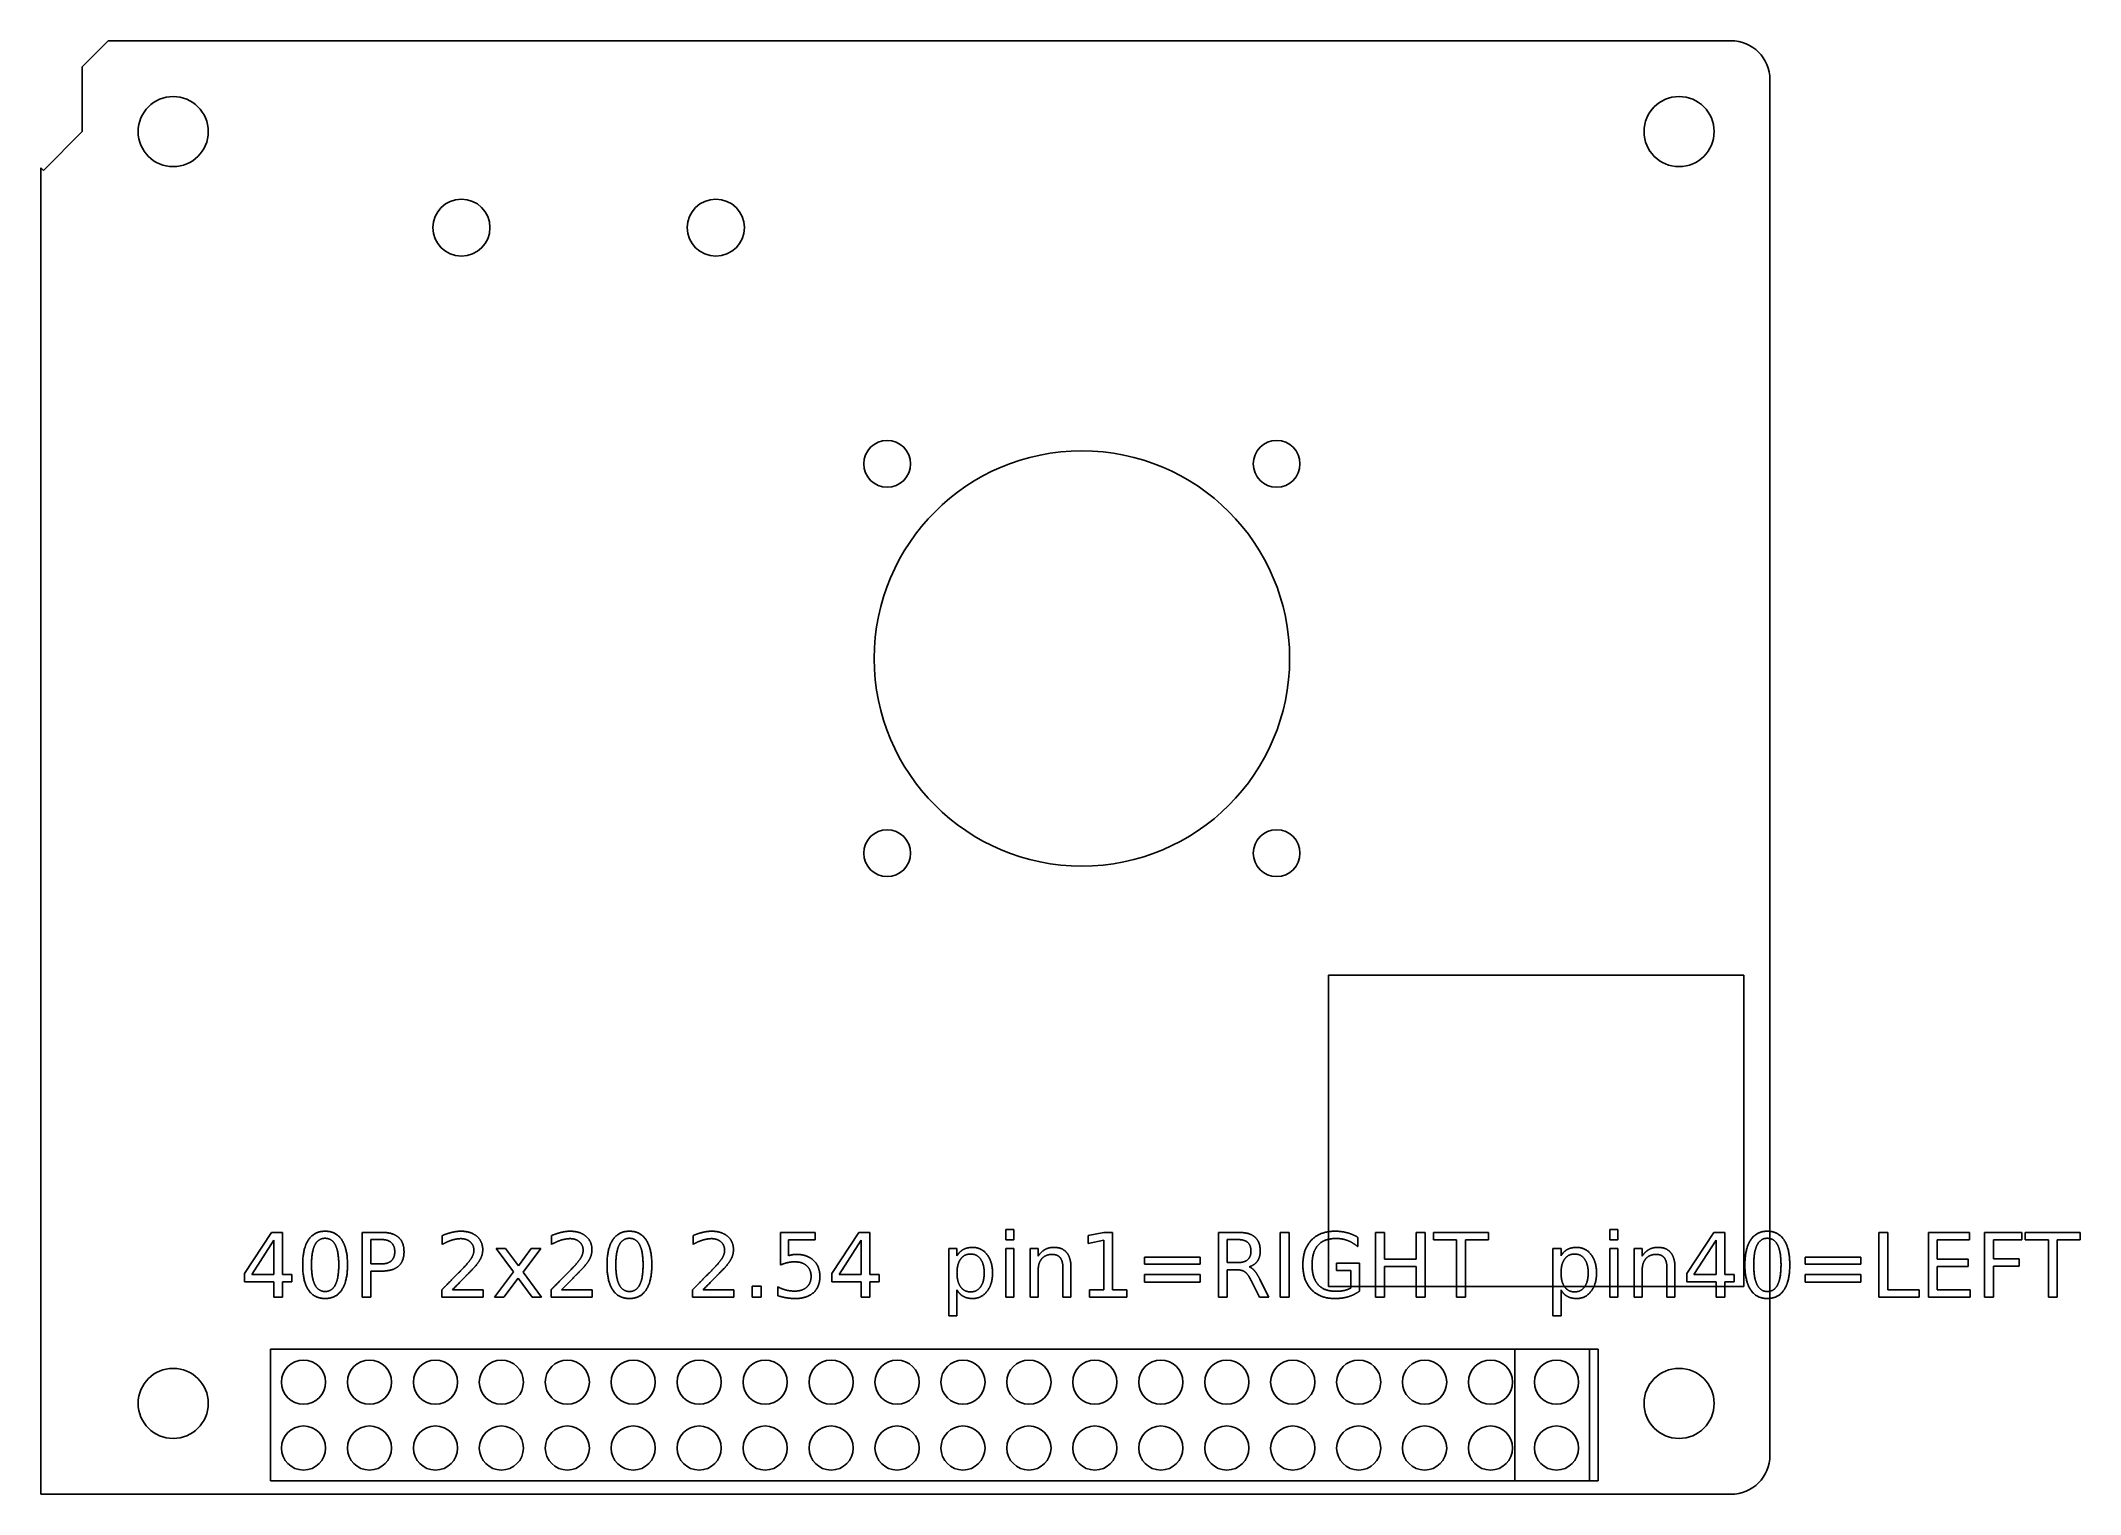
# Model space of a CAD drawing. Header units: millimetres. Extents: x 18.4 to 97, y 0 to 56.
import ezdxf

# ---------------------------------------------------------------- set-up
doc = ezdxf.new("R2010")
doc.units = ezdxf.units.MM
for name, color, linetype in [('ANNO_40P_BODY', 7, 'CONTINUOUS'), ('ANNO_40P_PAD_00_0', 7, 'CONTINUOUS'), ('ANNO_40P_PAD_00_1', 7, 'CONTINUOUS'), ('ANNO_40P_PAD_01_0', 7, 'CONTINUOUS'), ('ANNO_40P_PAD_01_1', 7, 'CONTINUOUS'), ('ANNO_40P_PAD_02_0', 7, 'CONTINUOUS'), ('ANNO_40P_PAD_02_1', 7, 'CONTINUOUS'), ('ANNO_40P_PAD_03_0', 7, 'CONTINUOUS'), ('ANNO_40P_PAD_03_1', 7, 'CONTINUOUS'), ('ANNO_40P_PAD_04_0', 7, 'CONTINUOUS'), ('ANNO_40P_PAD_04_1', 7, 'CONTINUOUS'), ('ANNO_40P_PAD_05_0', 7, 'CONTINUOUS'), ('ANNO_40P_PAD_05_1', 7, 'CONTINUOUS'), ('ANNO_40P_PAD_06_0', 7, 'CONTINUOUS'), ('ANNO_40P_PAD_06_1', 7, 'CONTINUOUS'), ('ANNO_40P_PAD_07_0', 7, 'CONTINUOUS'), ('ANNO_40P_PAD_07_1', 7, 'CONTINUOUS'), ('ANNO_40P_PAD_08_0', 7, 'CONTINUOUS'), ('ANNO_40P_PAD_08_1', 7, 'CONTINUOUS'), ('ANNO_40P_PAD_09_0', 7, 'CONTINUOUS'), ('ANNO_40P_PAD_09_1', 7, 'CONTINUOUS'), ('ANNO_40P_PAD_10_0', 7, 'CONTINUOUS'), ('ANNO_40P_PAD_10_1', 7, 'CONTINUOUS'), ('ANNO_40P_PAD_11_0', 7, 'CONTINUOUS'), ('ANNO_40P_PAD_11_1', 7, 'CONTINUOUS'), ('ANNO_40P_PAD_12_0', 7, 'CONTINUOUS'), ('ANNO_40P_PAD_12_1', 7, 'CONTINUOUS'), ('ANNO_40P_PAD_13_0', 7, 'CONTINUOUS'), ('ANNO_40P_PAD_13_1', 7, 'CONTINUOUS'), ('ANNO_40P_PAD_14_0', 7, 'CONTINUOUS'), ('ANNO_40P_PAD_14_1', 7, 'CONTINUOUS'), ('ANNO_40P_PAD_15_0', 7, 'CONTINUOUS'), ('ANNO_40P_PAD_15_1', 7, 'CONTINUOUS'), ('ANNO_40P_PAD_16_0', 7, 'CONTINUOUS'), ('ANNO_40P_PAD_16_1', 7, 'CONTINUOUS'), ('ANNO_40P_PAD_17_0', 7, 'CONTINUOUS'), ('ANNO_40P_PAD_17_1', 7, 'CONTINUOUS'), ('ANNO_40P_PAD_18_0', 7, 'CONTINUOUS'), ('ANNO_40P_PAD_18_1', 7, 'CONTINUOUS'), ('ANNO_40P_PAD_19_0', 7, 'CONTINUOUS'), ('ANNO_40P_PAD_19_1', 7, 'CONTINUOUS'), ('ANNO_40P_PIN1_BOX', 7, 'CONTINUOUS'), ('PLATE_OUTLINE', 7, 'CONTINUOUS'), ('ShapeString', 7, 'CONTINUOUS')]:
    doc.layers.add(name, color=color, linetype=linetype)

msp = doc.modelspace()

# ---------------------------------------------------------------- linework, layer by layer
at = {"layer": 'ANNO_40P_BODY'}
for p, q in [((78.05, 5.59), (27.25, 5.59)), ((27.25, 5.59), (27.25, 0.51)), ((78.05, 0.51), (78.05, 5.59)), ((27.25, 0.51), (78.05, 0.51))]:
    msp.add_line(p, q, dxfattribs=at)
at = {"layer": 'ANNO_40P_PAD_00_0'}
msp.add_circle((28.52, 1.78), 0.85, dxfattribs=at)
at = {"layer": 'ANNO_40P_PAD_00_1'}
msp.add_circle((28.52, 4.32), 0.85, dxfattribs=at)
at = {"layer": 'ANNO_40P_PAD_01_0'}
msp.add_circle((31.06, 1.78), 0.85, dxfattribs=at)
at = {"layer": 'ANNO_40P_PAD_01_1'}
msp.add_circle((31.06, 4.32), 0.85, dxfattribs=at)
at = {"layer": 'ANNO_40P_PAD_02_0'}
msp.add_circle((33.6, 1.78), 0.85, dxfattribs=at)
at = {"layer": 'ANNO_40P_PAD_02_1'}
msp.add_circle((33.6, 4.32), 0.85, dxfattribs=at)
at = {"layer": 'ANNO_40P_PAD_03_0'}
msp.add_circle((36.14, 1.78), 0.85, dxfattribs=at)
at = {"layer": 'ANNO_40P_PAD_03_1'}
msp.add_circle((36.14, 4.32), 0.85, dxfattribs=at)
at = {"layer": 'ANNO_40P_PAD_04_0'}
msp.add_circle((38.68, 1.78), 0.85, dxfattribs=at)
at = {"layer": 'ANNO_40P_PAD_04_1'}
msp.add_circle((38.68, 4.32), 0.85, dxfattribs=at)
at = {"layer": 'ANNO_40P_PAD_05_0'}
msp.add_circle((41.22, 1.78), 0.85, dxfattribs=at)
at = {"layer": 'ANNO_40P_PAD_05_1'}
msp.add_circle((41.22, 4.32), 0.85, dxfattribs=at)
at = {"layer": 'ANNO_40P_PAD_06_0'}
msp.add_circle((43.76, 1.78), 0.85, dxfattribs=at)
at = {"layer": 'ANNO_40P_PAD_06_1'}
msp.add_circle((43.76, 4.32), 0.85, dxfattribs=at)
at = {"layer": 'ANNO_40P_PAD_07_0'}
msp.add_circle((46.3, 1.78), 0.85, dxfattribs=at)
at = {"layer": 'ANNO_40P_PAD_07_1'}
msp.add_circle((46.3, 4.32), 0.85, dxfattribs=at)
at = {"layer": 'ANNO_40P_PAD_08_0'}
msp.add_circle((48.84, 1.78), 0.85, dxfattribs=at)
at = {"layer": 'ANNO_40P_PAD_08_1'}
msp.add_circle((48.84, 4.32), 0.85, dxfattribs=at)
at = {"layer": 'ANNO_40P_PAD_09_0'}
msp.add_circle((51.38, 1.78), 0.85, dxfattribs=at)
at = {"layer": 'ANNO_40P_PAD_09_1'}
msp.add_circle((51.38, 4.32), 0.85, dxfattribs=at)
at = {"layer": 'ANNO_40P_PAD_10_0'}
msp.add_circle((53.92, 1.78), 0.85, dxfattribs=at)
at = {"layer": 'ANNO_40P_PAD_10_1'}
msp.add_circle((53.92, 4.32), 0.85, dxfattribs=at)
at = {"layer": 'ANNO_40P_PAD_11_0'}
msp.add_circle((56.46, 1.78), 0.85, dxfattribs=at)
at = {"layer": 'ANNO_40P_PAD_11_1'}
msp.add_circle((56.46, 4.32), 0.85, dxfattribs=at)
at = {"layer": 'ANNO_40P_PAD_12_0'}
msp.add_circle((59, 1.78), 0.85, dxfattribs=at)
at = {"layer": 'ANNO_40P_PAD_12_1'}
msp.add_circle((59, 4.32), 0.85, dxfattribs=at)
at = {"layer": 'ANNO_40P_PAD_13_0'}
msp.add_circle((61.54, 1.78), 0.85, dxfattribs=at)
at = {"layer": 'ANNO_40P_PAD_13_1'}
msp.add_circle((61.54, 4.32), 0.85, dxfattribs=at)
at = {"layer": 'ANNO_40P_PAD_14_0'}
msp.add_circle((64.08, 1.78), 0.85, dxfattribs=at)
at = {"layer": 'ANNO_40P_PAD_14_1'}
msp.add_circle((64.08, 4.32), 0.85, dxfattribs=at)
at = {"layer": 'ANNO_40P_PAD_15_0'}
msp.add_circle((66.62, 1.78), 0.85, dxfattribs=at)
at = {"layer": 'ANNO_40P_PAD_15_1'}
msp.add_circle((66.62, 4.32), 0.85, dxfattribs=at)
at = {"layer": 'ANNO_40P_PAD_16_0'}
msp.add_circle((69.16, 1.78), 0.85, dxfattribs=at)
at = {"layer": 'ANNO_40P_PAD_16_1'}
msp.add_circle((69.16, 4.32), 0.85, dxfattribs=at)
at = {"layer": 'ANNO_40P_PAD_17_0'}
msp.add_circle((71.7, 1.78), 0.85, dxfattribs=at)
at = {"layer": 'ANNO_40P_PAD_17_1'}
msp.add_circle((71.7, 4.32), 0.85, dxfattribs=at)
at = {"layer": 'ANNO_40P_PAD_18_0'}
msp.add_circle((74.24, 1.78), 0.85, dxfattribs=at)
at = {"layer": 'ANNO_40P_PAD_18_1'}
msp.add_circle((74.24, 4.32), 0.85, dxfattribs=at)
at = {"layer": 'ANNO_40P_PAD_19_0'}
msp.add_circle((76.78, 1.78), 0.85, dxfattribs=at)
at = {"layer": 'ANNO_40P_PAD_19_1'}
msp.add_circle((76.78, 4.32), 0.85, dxfattribs=at)
at = {"layer": 'ANNO_40P_PIN1_BOX'}
for p, q in [((78.38, 5.59), (75.18, 5.59)), ((75.18, 5.59), (75.18, 0.51)), ((78.38, 0.51), (78.38, 5.59)), ((75.18, 0.51), (78.38, 0.51))]:
    msp.add_line(p, q, dxfattribs=at)
at = {"layer": 'PLATE_OUTLINE'}
for p, q in [((21, 56, 1.6), (20, 55, 1.6)), ((21, 56, 1.6), (83.5, 56, 1.6)), ((20, 55, 1.6), (20, 52.5, 1.6)), ((85, 1.5, 1.6), (85, 54.5, 1.6)), ((20, 52.5, 1.6), (18.5, 51, 1.6)), ((18.4, 0, 1.6), (18.4, 51.1, 1.6)), ((18.5, 51, 1.6), (18.4, 51.1, 1.6)), ((68, 8, 1.6), (68, 20, 1.6)), ((84, 20, 1.6), (68, 20, 1.6)), ((84, 8, 1.6), (84, 20, 1.6)), ((84, 8, 1.6), (68, 8, 1.6)), ((18.4, 0, 1.6), (83.5, 0, 1.6))]:
    msp.add_line(p, q, dxfattribs=at)
for centre, radius in [((23.5, 52.5, 1.6), 1.35), ((81.5, 52.5, 1.6), 1.35), ((34.6, 48.8, 1.6), 1.1), ((44.4, 48.8, 1.6), 1.1), ((51, 39.7, 1.6), 0.9), ((58.5, 32.2, 1.6), 8), ((66, 39.7, 1.6), 0.9), ((51, 24.7, 1.6), 0.9), ((66, 24.7, 1.6), 0.9), ((23.5, 3.5, 1.6), 1.35), ((81.5, 3.5, 1.6), 1.35)]:
    msp.add_circle(centre, radius, dxfattribs=at)
for centre, start, end in [((83.5, 54.5, 1.6), 0, 90), ((83.5, 1.5, 1.6), -90, 0)]:
    msp.add_arc(centre, 1.5, start, end, dxfattribs=at)
at = {"layer": 'ShapeString'}
for p, q in [((26.25, 8.509), (27.29, 10.09)), ((27.378, 9.795), (26.525, 8.461)), ((27.29, 10.09), (27.715, 10.09)), ((27.378, 8.461), (27.378, 9.795)), ((27.715, 10.09), (27.715, 8.461)), ((30.776, 10.09), (31.54, 10.09)), ((30.776, 7.59), (30.776, 10.09)), ((31.114, 9.811), (31.114, 8.876)), ((31.54, 9.811), (31.114, 9.811)), ((33.865, 9.626), (33.865, 9.969)), ((35.936, 9.469), (36.299, 9.469)), ((36.602, 8.573), (35.936, 9.469)), ((36.299, 9.469), (36.797, 8.799)), ((36.797, 8.799), (37.294, 9.469)), ((37.657, 9.469), (36.979, 8.554)), ((37.294, 9.469), (37.657, 9.469)), ((38.072, 9.626), (38.072, 9.969)), ((43.522, 9.626), (43.522, 9.969)), ((46.895, 10.09), (48.223, 10.09)), ((46.895, 8.833), (46.895, 10.09)), ((47.205, 9.804), (47.205, 9.19)), ((48.223, 9.804), (47.205, 9.804)), ((48.223, 10.09), (48.223, 9.804)), ((48.871, 8.509), (49.911, 10.09)), ((50, 9.795), (49.146, 8.461)), ((49.911, 10.09), (50.336, 10.09)), ((50, 8.461), (50, 9.795)), ((50.336, 10.09), (50.336, 8.461)), ((53.38, 9.469), (53.689, 9.469)), ((53.38, 6.876), (53.38, 9.469)), ((53.689, 9.469), (53.689, 9.183)), ((55.57, 10.197), (55.878, 10.197)), ((55.57, 9.804), (55.57, 10.197)), ((55.878, 9.804), (55.57, 9.804)), ((55.57, 9.469), (55.878, 9.469)), ((55.57, 7.59), (55.57, 9.469)), ((55.878, 10.197), (55.878, 9.804)), ((55.878, 9.469), (55.878, 7.59)), ((56.508, 9.469), (56.818, 9.469)), ((56.508, 7.59), (56.508, 9.469)), ((56.818, 9.469), (56.818, 9.176)), ((58.745, 9.969), (59.343, 10.09)), ((58.745, 9.661), (58.745, 9.969)), ((59.346, 9.783), (58.745, 9.661)), ((59.343, 10.09), (59.681, 10.09)), ((59.346, 7.876), (59.346, 9.783)), ((59.681, 10.09), (59.681, 7.876)), ((63.755, 10.09), (64.518, 10.09)), ((63.755, 7.59), (63.755, 10.09)), ((64.093, 9.811), (64.093, 8.926)), ((64.518, 9.811), (64.093, 9.811)), ((66.141, 10.09), (66.479, 10.09)), ((66.141, 7.59), (66.141, 10.09)), ((66.479, 10.09), (66.479, 7.59)), ((69.129, 9.897), (69.129, 9.54)), ((69.812, 10.09), (70.15, 10.09)), ((69.812, 7.59), (69.812, 10.09)), ((70.15, 10.09), (70.15, 9.061)), ((71.379, 10.09), (71.717, 10.09)), ((71.379, 9.061), (71.379, 10.09)), ((71.717, 10.09), (71.717, 7.59)), ((72.044, 10.09), (74.158, 10.09)), ((72.044, 9.804), (72.044, 10.09)), ((72.931, 9.804), (72.044, 9.804)), ((72.931, 7.59), (72.931, 9.804)), ((73.271, 9.804), (73.271, 7.59)), ((74.158, 9.804), (73.271, 9.804)), ((74.158, 10.09), (74.158, 9.804)), ((76.644, 9.469), (76.954, 9.469)), ((76.644, 6.876), (76.644, 9.469)), ((76.954, 9.469), (76.954, 9.183)), ((78.834, 10.197), (79.142, 10.197)), ((78.834, 9.804), (78.834, 10.197)), ((79.142, 9.804), (78.834, 9.804)), ((78.834, 9.469), (79.142, 9.469)), ((78.834, 7.59), (78.834, 9.469)), ((79.142, 10.197), (79.142, 9.804)), ((79.142, 9.469), (79.142, 7.59)), ((79.773, 9.469), (80.082, 9.469)), ((79.773, 7.59), (79.773, 9.469)), ((80.082, 9.469), (80.082, 9.176)), ((81.8, 8.509), (82.84, 10.09)), ((82.928, 9.795), (82.075, 8.461)), ((82.84, 10.09), (83.265, 10.09)), ((82.928, 8.461), (82.928, 9.795)), ((83.265, 10.09), (83.265, 8.461)), ((89.198, 10.09), (89.536, 10.09)), ((89.198, 7.59), (89.198, 10.09)), ((89.536, 10.09), (89.536, 7.876)), ((91.105, 10.09), (92.685, 10.09)), ((91.105, 7.59), (91.105, 10.09)), ((91.443, 9.804), (91.443, 9.061)), ((92.685, 9.804), (91.443, 9.804)), ((92.685, 10.09), (92.685, 9.804)), ((93.269, 10.09), (94.705, 10.09)), ((93.269, 7.59), (93.269, 10.09)), ((93.607, 9.804), (93.607, 9.069)), ((94.705, 9.804), (93.607, 9.804)), ((94.705, 10.09), (94.705, 9.804)), ((94.837, 10.09), (96.951, 10.09)), ((94.837, 9.804), (94.837, 10.09)), ((95.724, 9.804), (94.837, 9.804)), ((95.724, 7.59), (95.724, 9.804)), ((96.064, 9.804), (96.064, 7.59)), ((96.951, 9.804), (96.064, 9.804)), ((96.951, 10.09), (96.951, 9.804)), ((31.114, 8.876), (31.54, 8.876)), ((56.818, 8.651), (56.818, 7.59)), ((57.771, 7.59), (57.771, 8.713)), ((58.079, 8.723), (58.079, 7.59)), ((60.91, 9.14), (63.056, 9.14)), ((60.91, 8.861), (60.91, 9.14)), ((63.056, 8.861), (60.91, 8.861)), ((63.056, 9.14), (63.056, 8.861)), ((64.093, 8.926), (64.518, 8.926)), ((64.093, 8.647), (64.093, 7.59)), ((64.461, 8.647), (64.093, 8.647)), ((68.307, 8.897), (69.194, 8.897)), ((68.307, 8.619), (68.307, 8.897)), ((69.194, 8.897), (69.194, 7.822)), ((70.15, 9.061), (71.379, 9.061)), ((70.15, 8.776), (70.15, 7.59)), ((71.379, 8.776), (70.15, 8.776)), ((71.379, 7.59), (71.379, 8.776)), ((80.082, 8.651), (80.082, 7.59)), ((81.035, 7.59), (81.035, 8.713)), ((81.343, 8.723), (81.343, 7.59)), ((86.353, 9.14), (88.499, 9.14)), ((86.353, 8.861), (86.353, 9.14)), ((88.499, 8.861), (86.353, 8.861)), ((88.499, 9.14), (88.499, 8.861)), ((91.443, 9.061), (92.633, 9.061)), ((91.443, 8.776), (91.443, 7.876)), ((92.633, 8.776), (91.443, 8.776)), ((92.633, 9.061), (92.633, 8.776)), ((93.607, 9.069), (94.598, 9.069)), ((93.607, 8.783), (93.607, 7.59)), ((94.598, 8.783), (93.607, 8.783)), ((94.598, 9.069), (94.598, 8.783)), ((26.25, 8.183), (26.25, 8.509)), ((27.378, 8.183), (26.25, 8.183)), ((26.525, 8.461), (27.378, 8.461)), ((27.378, 7.59), (27.378, 8.183)), ((27.715, 8.461), (28.071, 8.461)), ((27.715, 8.183), (27.715, 7.59)), ((28.071, 8.183), (27.715, 8.183)), ((28.071, 8.461), (28.071, 8.183)), ((31.114, 8.597), (31.114, 7.59)), ((31.54, 8.597), (31.114, 8.597)), ((33.848, 7.59), (33.848, 7.876)), ((34.255, 7.876), (35.435, 7.876)), ((35.435, 7.876), (35.435, 7.59)), ((35.874, 7.59), (36.602, 8.573)), ((36.783, 8.328), (36.237, 7.59)), ((37.329, 7.59), (36.783, 8.328)), ((36.979, 8.554), (37.692, 7.59)), ((38.055, 7.59), (38.055, 7.876)), ((38.462, 7.876), (39.642, 7.876)), ((39.642, 7.876), (39.642, 7.59)), ((43.505, 7.59), (43.505, 7.876)), ((43.912, 7.876), (45.092, 7.876)), ((45.092, 7.876), (45.092, 7.59)), ((45.799, 8.019), (46.152, 8.019)), ((45.799, 7.59), (45.799, 8.019)), ((46.152, 8.019), (46.152, 7.59)), ((46.79, 7.647), (46.79, 7.99)), ((48.871, 8.183), (48.871, 8.509)), ((50, 8.183), (48.871, 8.183)), ((49.146, 8.461), (50, 8.461)), ((50, 7.59), (50, 8.183)), ((50.336, 8.461), (50.693, 8.461)), ((50.336, 8.183), (50.336, 7.59)), ((50.693, 8.183), (50.336, 8.183)), ((50.693, 8.461), (50.693, 8.183)), ((53.689, 7.869), (53.689, 6.876)), ((58.794, 7.876), (59.346, 7.876)), ((58.794, 7.59), (58.794, 7.876)), ((59.681, 7.876), (60.233, 7.876)), ((60.233, 7.876), (60.233, 7.59)), ((60.91, 8.461), (63.056, 8.461)), ((60.91, 8.176), (60.91, 8.461)), ((63.056, 8.176), (60.91, 8.176)), ((63.056, 8.461), (63.056, 8.176)), ((65.339, 7.59), (65.019, 8.232)), ((65.359, 8.274), (65.702, 7.59)), ((68.859, 8.619), (68.307, 8.619)), ((68.859, 7.946), (68.859, 8.619)), ((76.954, 7.869), (76.954, 6.876)), ((81.8, 8.183), (81.8, 8.509)), ((82.928, 8.183), (81.8, 8.183)), ((82.075, 8.461), (82.928, 8.461)), ((82.928, 7.59), (82.928, 8.183)), ((83.265, 8.461), (83.621, 8.461)), ((83.265, 8.183), (83.265, 7.59)), ((83.621, 8.183), (83.265, 8.183)), ((83.621, 8.461), (83.621, 8.183)), ((86.353, 8.461), (88.499, 8.461)), ((86.353, 8.176), (86.353, 8.461)), ((88.499, 8.176), (86.353, 8.176)), ((88.499, 8.461), (88.499, 8.176)), ((89.536, 7.876), (90.753, 7.876)), ((90.753, 7.876), (90.753, 7.59)), ((91.443, 7.876), (92.715, 7.876)), ((92.715, 7.876), (92.715, 7.59)), ((27.715, 7.59), (27.378, 7.59)), ((31.114, 7.59), (30.776, 7.59)), ((35.435, 7.59), (33.848, 7.59)), ((36.237, 7.59), (35.874, 7.59)), ((37.692, 7.59), (37.329, 7.59)), ((39.642, 7.59), (38.055, 7.59)), ((45.092, 7.59), (43.505, 7.59)), ((46.152, 7.59), (45.799, 7.59)), ((50.336, 7.59), (50, 7.59)), ((55.878, 7.59), (55.57, 7.59)), ((56.818, 7.59), (56.508, 7.59)), ((58.079, 7.59), (57.771, 7.59)), ((60.233, 7.59), (58.794, 7.59)), ((64.093, 7.59), (63.755, 7.59)), ((65.702, 7.59), (65.339, 7.59)), ((66.479, 7.59), (66.141, 7.59)), ((70.15, 7.59), (69.812, 7.59)), ((71.717, 7.59), (71.379, 7.59)), ((73.271, 7.59), (72.931, 7.59)), ((79.142, 7.59), (78.834, 7.59)), ((80.082, 7.59), (79.773, 7.59)), ((81.343, 7.59), (81.035, 7.59)), ((83.265, 7.59), (82.928, 7.59)), ((90.753, 7.59), (89.198, 7.59)), ((92.715, 7.59), (91.105, 7.59)), ((93.607, 7.59), (93.269, 7.59)), ((96.064, 7.59), (95.724, 7.59)), ((53.689, 6.876), (53.38, 6.876)), ((76.954, 6.876), (76.644, 6.876))]:
    msp.add_line(p, q, dxfattribs=at)
for points in [[(28.487, 8.836), (28.487, 9.468), (28.709, 9.801)], [(28.709, 9.801), (28.931, 10.133), (29.351, 10.133)], [(28.958, 9.605), (28.827, 9.349), (28.827, 8.836)], [(29.351, 9.861), (29.09, 9.861), (28.958, 9.605)], [(29.351, 10.133), (29.771, 10.133), (29.993, 9.801)], [(29.745, 9.605), (29.614, 9.861), (29.351, 9.861)], [(29.877, 8.836), (29.877, 9.349), (29.745, 9.605)], [(29.993, 9.801), (30.215, 9.468), (30.215, 8.836)], [(31.54, 10.09), (31.96, 10.09), (32.175, 9.9)], [(31.905, 9.69), (31.776, 9.811), (31.54, 9.811)], [(32.033, 9.344), (32.033, 9.568), (31.905, 9.69)], [(32.175, 9.9), (32.39, 9.711), (32.39, 9.344)], [(33.865, 9.969), (34.069, 10.05), (34.246, 10.091)], [(34.242, 9.792), (34.066, 9.737), (33.865, 9.626)], [(34.578, 9.847), (34.419, 9.847), (34.242, 9.792)], [(34.246, 10.091), (34.424, 10.133), (34.571, 10.133)], [(34.571, 10.133), (34.96, 10.133), (35.191, 9.939)], [(34.942, 9.722), (34.802, 9.847), (34.578, 9.847)], [(35.082, 9.398), (35.082, 9.597), (34.942, 9.722)], [(35.191, 9.939), (35.422, 9.745), (35.422, 9.421)], [(38.072, 9.969), (38.276, 10.05), (38.454, 10.091)], [(38.449, 9.792), (38.273, 9.737), (38.072, 9.626)], [(38.785, 9.847), (38.626, 9.847), (38.449, 9.792)], [(38.454, 10.091), (38.631, 10.133), (38.778, 10.133)], [(38.778, 10.133), (39.167, 10.133), (39.398, 9.939)], [(39.149, 9.722), (39.009, 9.847), (38.785, 9.847)], [(39.289, 9.398), (39.289, 9.597), (39.149, 9.722)], [(39.398, 9.939), (39.629, 9.745), (39.629, 9.421)], [(40.209, 8.836), (40.209, 9.468), (40.43, 9.801)], [(40.43, 9.801), (40.652, 10.133), (41.072, 10.133)], [(40.68, 9.605), (40.548, 9.349), (40.548, 8.836)], [(41.072, 9.861), (40.811, 9.861), (40.68, 9.605)], [(41.072, 10.133), (41.493, 10.133), (41.714, 9.801)], [(41.467, 9.605), (41.335, 9.861), (41.072, 9.861)], [(41.598, 8.836), (41.598, 9.349), (41.467, 9.605)], [(41.714, 9.801), (41.936, 9.468), (41.936, 8.836)], [(43.522, 9.969), (43.726, 10.05), (43.904, 10.091)], [(43.899, 9.792), (43.723, 9.737), (43.522, 9.626)], [(44.235, 9.847), (44.076, 9.847), (43.899, 9.792)], [(43.904, 10.091), (44.081, 10.133), (44.228, 10.133)], [(44.228, 10.133), (44.617, 10.133), (44.848, 9.939)], [(44.599, 9.722), (44.459, 9.847), (44.235, 9.847)], [(44.739, 9.398), (44.739, 9.597), (44.599, 9.722)], [(44.848, 9.939), (45.079, 9.745), (45.079, 9.421)], [(53.689, 9.183), (53.786, 9.35), (53.935, 9.431)], [(53.935, 9.431), (54.083, 9.511), (54.289, 9.511)], [(54.289, 9.511), (54.63, 9.511), (54.844, 9.24)], [(56.818, 9.176), (56.928, 9.344), (57.078, 9.428)], [(57.078, 9.428), (57.228, 9.511), (57.424, 9.511)], [(57.424, 9.511), (57.747, 9.511), (57.913, 9.311)], [(64.518, 10.09), (64.947, 10.09), (65.158, 9.911)], [(64.887, 9.7), (64.763, 9.811), (64.518, 9.811)], [(65.012, 9.37), (65.012, 9.589), (64.887, 9.7)], [(65.158, 9.911), (65.369, 9.732), (65.369, 9.37)], [(67.011, 8.836), (67.011, 9.448), (67.341, 9.791)], [(67.341, 9.791), (67.672, 10.133), (68.258, 10.133)], [(67.598, 9.598), (67.367, 9.342), (67.367, 8.836)], [(68.286, 9.854), (67.828, 9.854), (67.598, 9.598)], [(68.258, 10.133), (68.502, 10.133), (68.723, 10.073)], [(68.73, 9.775), (68.519, 9.854), (68.286, 9.854)], [(68.723, 10.073), (68.943, 10.013), (69.129, 9.897)], [(69.129, 9.54), (68.941, 9.696), (68.73, 9.775)], [(76.954, 9.183), (77.051, 9.35), (77.199, 9.431)], [(77.199, 9.431), (77.347, 9.511), (77.553, 9.511)], [(77.553, 9.511), (77.895, 9.511), (78.108, 9.24)], [(80.082, 9.176), (80.193, 9.344), (80.343, 9.428)], [(80.343, 9.428), (80.492, 9.511), (80.688, 9.511)], [(80.688, 9.511), (81.011, 9.511), (81.177, 9.311)], [(84.037, 8.836), (84.037, 9.468), (84.259, 9.801)], [(84.259, 9.801), (84.481, 10.133), (84.901, 10.133)], [(84.508, 9.605), (84.377, 9.349), (84.377, 8.836)], [(84.901, 9.861), (84.64, 9.861), (84.508, 9.605)], [(84.901, 10.133), (85.321, 10.133), (85.543, 9.801)], [(85.295, 9.605), (85.164, 9.861), (84.901, 9.861)], [(85.427, 8.836), (85.427, 9.349), (85.295, 9.605)], [(85.543, 9.801), (85.765, 9.468), (85.765, 8.836)], [(28.709, 7.872), (28.487, 8.205), (28.487, 8.836)], [(28.827, 8.836), (28.827, 8.323), (28.958, 8.067)], [(29.745, 8.067), (29.877, 8.323), (29.877, 8.836)], [(30.215, 8.836), (30.215, 8.205), (29.993, 7.872)], [(31.54, 8.876), (31.776, 8.876), (31.905, 8.997)], [(32.175, 8.786), (31.96, 8.597), (31.54, 8.597)], [(31.905, 8.997), (32.033, 9.119), (32.033, 9.344)], [(32.39, 9.344), (32.39, 8.975), (32.175, 8.786)], [(34.373, 8.409), (34.705, 8.744), (34.791, 8.841)], [(34.791, 8.841), (34.953, 9.023), (35.017, 9.15)], [(35.154, 8.804), (35.112, 8.755), (34.888, 8.524)], [(35.017, 9.15), (35.082, 9.276), (35.082, 9.398)], [(35.364, 9.129), (35.306, 8.991), (35.154, 8.804)], [(35.422, 9.421), (35.422, 9.267), (35.364, 9.129)], [(38.58, 8.409), (38.912, 8.744), (38.998, 8.841)], [(38.998, 8.841), (39.16, 9.023), (39.224, 9.15)], [(39.361, 8.804), (39.319, 8.755), (39.095, 8.524)], [(39.224, 9.15), (39.289, 9.276), (39.289, 9.398)], [(39.571, 9.129), (39.513, 8.991), (39.361, 8.804)], [(39.629, 9.421), (39.629, 9.267), (39.571, 9.129)], [(40.43, 7.872), (40.209, 8.205), (40.209, 8.836)], [(40.548, 8.836), (40.548, 8.323), (40.68, 8.067)], [(41.467, 8.067), (41.598, 8.323), (41.598, 8.836)], [(41.936, 8.836), (41.936, 8.205), (41.714, 7.872)], [(44.03, 8.409), (44.362, 8.744), (44.448, 8.841)], [(44.448, 8.841), (44.61, 9.023), (44.674, 9.15)], [(44.811, 8.804), (44.769, 8.755), (44.545, 8.524)], [(44.674, 9.15), (44.739, 9.276), (44.739, 9.398)], [(45.021, 9.129), (44.963, 8.991), (44.811, 8.804)], [(45.079, 9.421), (45.079, 9.267), (45.021, 9.129)], [(47.171, 8.925), (47.036, 8.895), (46.895, 8.833)], [(47.441, 8.954), (47.306, 8.954), (47.171, 8.925)], [(47.205, 9.19), (47.279, 9.215), (47.352, 9.227)], [(47.352, 9.227), (47.426, 9.24), (47.5, 9.24)], [(47.9, 8.802), (47.731, 8.954), (47.441, 8.954)], [(47.5, 9.24), (47.918, 9.24), (48.163, 9.011)], [(48.069, 8.39), (48.069, 8.65), (47.9, 8.802)], [(48.163, 9.011), (48.407, 8.782), (48.407, 8.39)], [(53.829, 9.06), (53.689, 8.866), (53.689, 8.526)], [(54.213, 9.254), (53.969, 9.254), (53.829, 9.06)], [(54.598, 9.06), (54.458, 9.254), (54.213, 9.254)], [(54.737, 8.526), (54.737, 8.866), (54.598, 9.06)], [(54.844, 9.24), (55.057, 8.968), (55.057, 8.526)], [(56.962, 9.082), (56.818, 8.924), (56.818, 8.651)], [(57.355, 9.24), (57.106, 9.24), (56.962, 9.082)], [(57.667, 9.109), (57.563, 9.24), (57.355, 9.24)], [(57.771, 8.713), (57.771, 8.977), (57.667, 9.109)], [(57.913, 9.311), (58.079, 9.111), (58.079, 8.723)], [(64.778, 8.565), (64.662, 8.647), (64.461, 8.647)], [(64.518, 8.926), (64.763, 8.926), (64.887, 9.038)], [(64.887, 9.038), (65.012, 9.151), (65.012, 9.37)], [(65.259, 8.979), (65.149, 8.823), (64.94, 8.763)], [(64.94, 8.763), (65.049, 8.726), (65.152, 8.605)], [(65.369, 9.37), (65.369, 9.134), (65.259, 8.979)], [(67.341, 7.882), (67.011, 8.225), (67.011, 8.836)], [(67.367, 8.836), (67.367, 8.33), (67.598, 8.074)], [(77.093, 9.06), (76.954, 8.866), (76.954, 8.526)], [(77.478, 9.254), (77.233, 9.254), (77.093, 9.06)], [(77.862, 9.06), (77.722, 9.254), (77.478, 9.254)], [(78.002, 8.526), (78.002, 8.866), (77.862, 9.06)], [(78.108, 9.24), (78.321, 8.968), (78.321, 8.526)], [(80.226, 9.082), (80.082, 8.924), (80.082, 8.651)], [(80.62, 9.24), (80.37, 9.24), (80.226, 9.082)], [(80.931, 9.109), (80.827, 9.24), (80.62, 9.24)], [(81.035, 8.713), (81.035, 8.977), (80.931, 9.109)], [(81.177, 9.311), (81.343, 9.111), (81.343, 8.723)], [(84.259, 7.872), (84.037, 8.205), (84.037, 8.836)], [(84.377, 8.836), (84.377, 8.323), (84.508, 8.067)], [(85.295, 8.067), (85.427, 8.323), (85.427, 8.836)], [(85.765, 8.836), (85.765, 8.205), (85.543, 7.872)], [(29.351, 7.54), (28.931, 7.54), (28.709, 7.872)], [(28.958, 8.067), (29.09, 7.811), (29.351, 7.811)], [(29.351, 7.811), (29.614, 7.811), (29.745, 8.067)], [(29.993, 7.872), (29.771, 7.54), (29.351, 7.54)], [(33.848, 7.876), (34.041, 8.074), (34.373, 8.409)], [(34.888, 8.524), (34.663, 8.292), (34.255, 7.876)], [(38.055, 7.876), (38.248, 8.074), (38.58, 8.409)], [(39.095, 8.524), (38.87, 8.292), (38.462, 7.876)], [(41.072, 7.54), (40.652, 7.54), (40.43, 7.872)], [(40.68, 8.067), (40.811, 7.811), (41.072, 7.811)], [(41.072, 7.811), (41.335, 7.811), (41.467, 8.067)], [(41.714, 7.872), (41.493, 7.54), (41.072, 7.54)], [(43.505, 7.876), (43.698, 8.074), (44.03, 8.409)], [(44.545, 8.524), (44.32, 8.292), (43.912, 7.876)], [(46.79, 7.99), (46.941, 7.907), (47.101, 7.866)], [(47.101, 7.866), (47.262, 7.826), (47.441, 7.826)], [(47.441, 7.826), (47.731, 7.826), (47.9, 7.978)], [(47.9, 7.978), (48.069, 8.13), (48.069, 8.39)], [(48.407, 8.39), (48.407, 7.987), (48.156, 7.763)], [(53.689, 8.526), (53.689, 8.185), (53.829, 7.991)], [(53.935, 7.621), (53.786, 7.702), (53.689, 7.869)], [(53.829, 7.991), (53.969, 7.797), (54.213, 7.797)], [(54.213, 7.797), (54.458, 7.797), (54.598, 7.991)], [(54.598, 7.991), (54.737, 8.185), (54.737, 8.526)], [(55.057, 8.526), (55.057, 8.083), (54.844, 7.812)], [(65.019, 8.232), (64.895, 8.483), (64.778, 8.565)], [(65.152, 8.605), (65.255, 8.485), (65.359, 8.274)], [(68.258, 7.54), (67.672, 7.54), (67.341, 7.882)], [(67.598, 8.074), (67.828, 7.819), (68.286, 7.819)], [(68.606, 7.85), (68.747, 7.881), (68.859, 7.946)], [(76.954, 8.526), (76.954, 8.185), (77.093, 7.991)], [(77.199, 7.621), (77.051, 7.702), (76.954, 7.869)], [(77.093, 7.991), (77.233, 7.797), (77.478, 7.797)], [(77.478, 7.797), (77.722, 7.797), (77.862, 7.991)], [(77.862, 7.991), (78.002, 8.185), (78.002, 8.526)], [(78.321, 8.526), (78.321, 8.083), (78.108, 7.812)], [(84.901, 7.54), (84.481, 7.54), (84.259, 7.872)], [(84.508, 8.067), (84.64, 7.811), (84.901, 7.811)], [(84.901, 7.811), (85.164, 7.811), (85.295, 8.067)], [(85.543, 7.872), (85.321, 7.54), (84.901, 7.54)], [(47.127, 7.567), (46.964, 7.594), (46.79, 7.647)], [(47.448, 7.54), (47.291, 7.54), (47.127, 7.567)], [(48.156, 7.763), (47.905, 7.54), (47.448, 7.54)], [(54.289, 7.54), (54.083, 7.54), (53.935, 7.621)], [(54.844, 7.812), (54.63, 7.54), (54.289, 7.54)], [(68.762, 7.611), (68.526, 7.54), (68.258, 7.54)], [(68.286, 7.819), (68.466, 7.819), (68.606, 7.85)], [(69.194, 7.822), (68.998, 7.683), (68.762, 7.611)], [(77.553, 7.54), (77.347, 7.54), (77.199, 7.621)], [(78.108, 7.812), (77.895, 7.54), (77.553, 7.54)]]:
    msp.add_open_spline(points, degree=2, dxfattribs=at)

doc.saveas('drawing.dxf')
